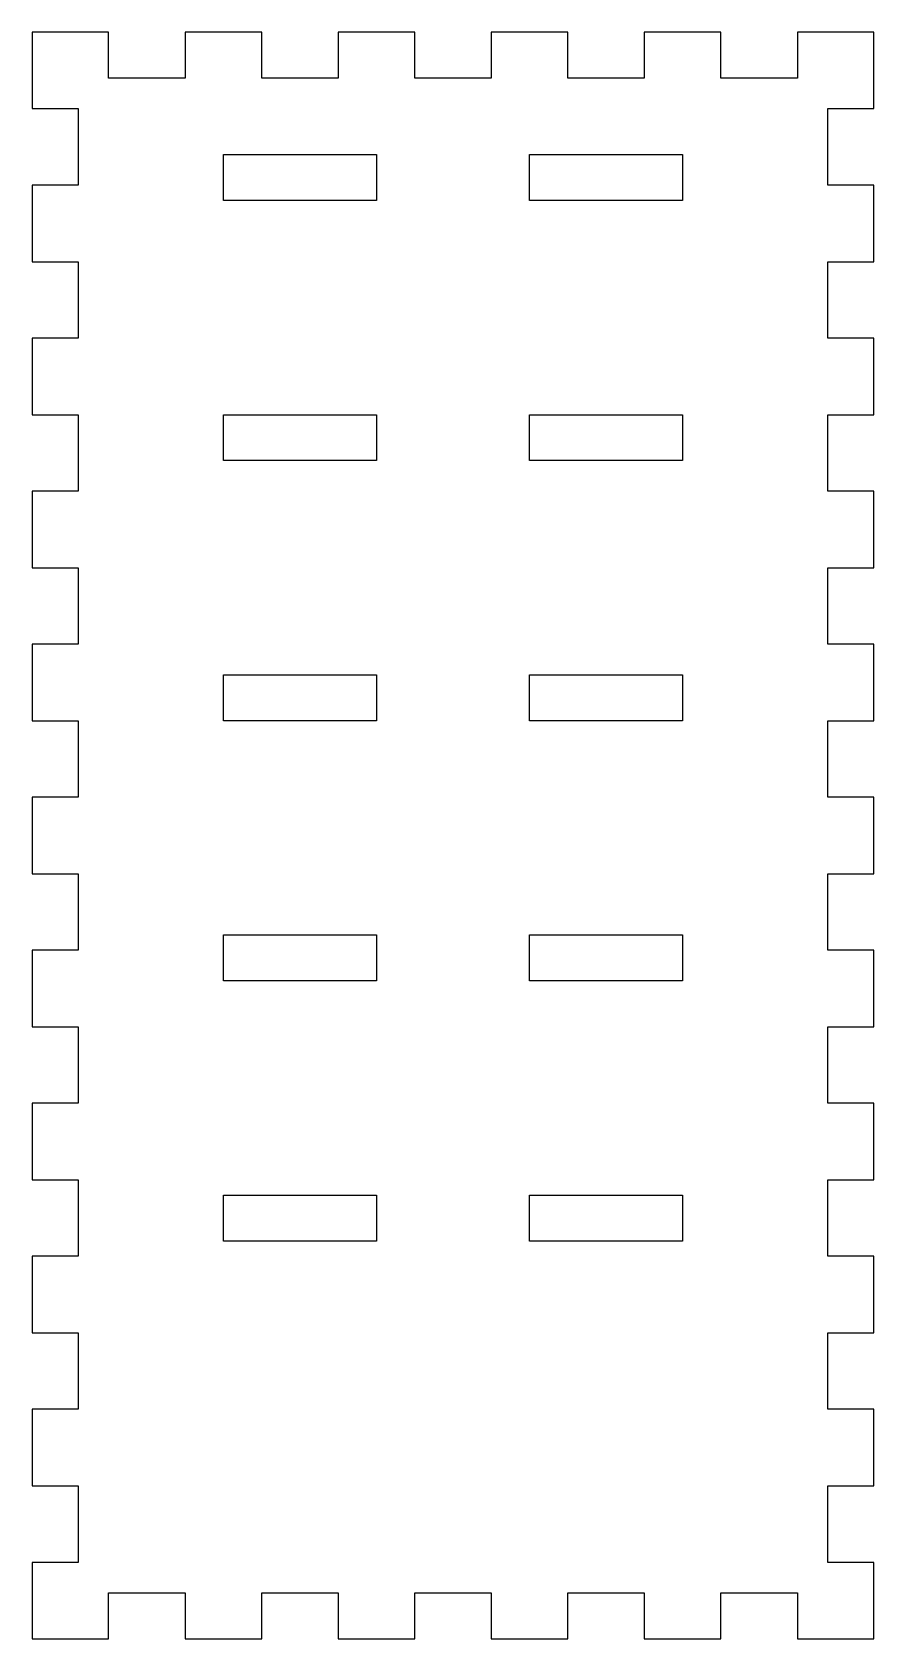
# Model space of a CAD drawing. Header units: millimetres. Extents: x 0 to 55, y 0 to 105.
import ezdxf

# ---------------------------------------------------------------- set-up
doc = ezdxf.new("R2010")
doc.units = ezdxf.units.MM

msp = doc.modelspace()

# ---------------------------------------------------------------- linework, layer by layer
for points in [[(55, 105), (50, 105), (50, 102), (45, 102), (45, 105), (40, 105), (40, 102), (35, 102), (35, 105), (30, 105), (30, 102), (25, 102), (25, 105), (20, 105), (20, 102), (15, 102), (15, 105), (10, 105), (10, 102), (5, 102), (5, 105), (0, 105), (0, 100), (3, 100), (3, 95), (0, 95), (0, 90), (3, 90), (3, 85), (0, 85), (0, 80), (3, 80), (3, 75), (0, 75), (0, 70), (3, 70), (3, 65), (0, 65), (0, 60), (3, 60), (3, 55), (0, 55), (0, 50), (3, 50), (3, 45), (0, 45), (0, 40), (3, 40), (3, 35), (0, 35), (0, 30), (3, 30), (3, 25), (0, 25), (0, 20), (3, 20), (3, 15), (0, 15), (0, 10), (3, 10), (3, 5), (0, 5), (0, 0), (5, 0), (5, 3), (10, 3), (10, 0), (15, 0), (15, 3), (20, 3), (20, 0), (25, 0), (25, 3), (30, 3), (30, 0), (35, 0), (35, 3), (40, 3), (40, 0), (45, 0), (45, 3), (50, 3), (50, 0), (55, 0), (55, 5), (52, 5), (52, 10), (55, 10), (55, 15), (52, 15), (52, 20), (55, 20), (55, 25), (52, 25), (52, 30), (55, 30), (55, 35), (52, 35), (52, 40), (55, 40), (55, 45), (52, 45), (52, 50), (55, 50), (55, 55), (52, 55), (52, 60), (55, 60), (55, 65), (52, 65), (52, 70), (55, 70), (55, 75), (52, 75), (52, 80), (55, 80), (55, 85), (52, 85), (52, 90), (55, 90), (55, 95), (52, 95), (52, 100), (55, 100)], [(12.5, 94), (12.5, 97), (22.5, 97), (22.5, 94)], [(32.5, 94), (32.5, 97), (42.5, 97), (42.5, 94)], [(12.5, 77), (12.5, 80), (22.5, 80), (22.5, 77)], [(32.5, 77), (32.5, 80), (42.5, 80), (42.5, 77)], [(12.5, 60), (12.5, 63), (22.5, 63), (22.5, 60)], [(32.5, 60), (32.5, 63), (42.5, 63), (42.5, 60)], [(12.5, 43), (12.5, 46), (22.5, 46), (22.5, 43)], [(32.5, 43), (32.5, 46), (42.5, 46), (42.5, 43)], [(12.5, 26), (12.5, 29), (22.5, 29), (22.5, 26)], [(32.5, 26), (32.5, 29), (42.5, 29), (42.5, 26)]]:
    msp.add_lwpolyline(points, close=True)

doc.saveas('drawing.dxf')
